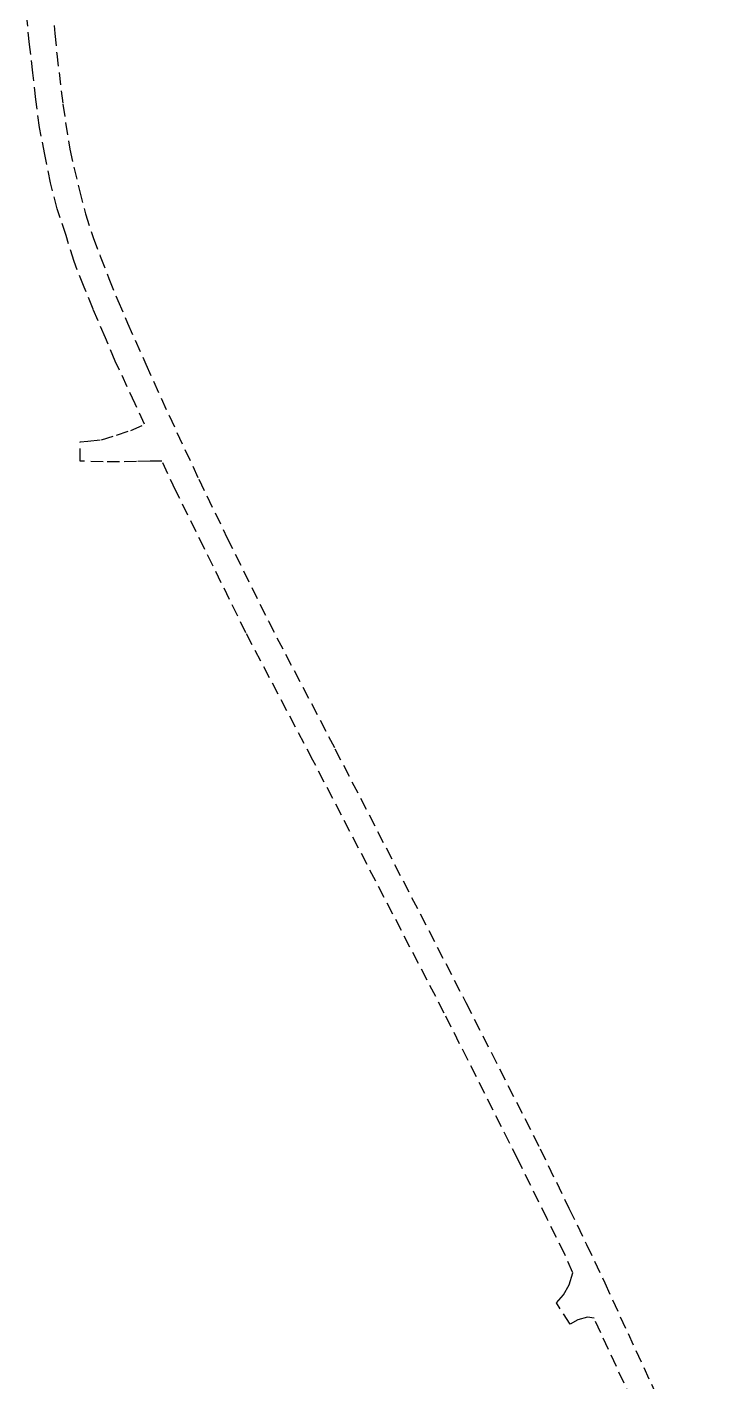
# Model space of a CAD drawing. Header units: metres. Extents: x 7542702 to 7555152, y 5804026 to 5815503.
# Drawn here: x 7544084.1 to 7544194, y 5807463.3 to 5807681.8 of the extents above; entities that cross this region are included whole.
import ezdxf

# ---------------------------------------------------------------- set-up
doc = ezdxf.new("R2010")
doc.units = ezdxf.units.M
doc.linetypes.add('4003', pattern=[3, 2, -1])
doc.layers.add('Drogi', color=135, linetype='Continuous')

msp = doc.modelspace()

# ---------------------------------------------------------------- linework, layer by layer
at = {"layer": 'Drogi', "color": 8, "linetype": '4003'}
for p, q in [((7544088.19, 5807685.09), (7544088.55, 5807680.79)), ((7544084.48, 5807679.01), (7544084.08, 5807682.98)), ((7544088.55, 5807680.79), (7544088.88, 5807677.5)), ((7544085, 5807674.46), (7544084.48, 5807679.01)), ((7544088.88, 5807677.5), (7544089.86, 5807669.4)), ((7544085.51, 5807670.18), (7544085, 5807674.46)), ((7544086.09, 5807665.62), (7544085.51, 5807670.18)), ((7544089.86, 5807669.4), (7544090.29, 5807666.44)), ((7544090.29, 5807666.44), (7544090.96, 5807662.13)), ((7544086.92, 5807661.29), (7544086.09, 5807665.62)), ((7544090.96, 5807662.13), (7544091.62, 5807659.24)), ((7544087.87, 5807656.72), (7544086.92, 5807661.29)), ((7544091.62, 5807659.24), (7544092.55, 5807655.5)), ((7544088.96, 5807652.52), (7544087.87, 5807656.72)), ((7544092.55, 5807655.5), (7544093.51, 5807651.72)), ((7544090.37, 5807648.23), (7544088.96, 5807652.52)), ((7544093.51, 5807651.72), (7544094.75, 5807647.88)), ((7544091.66, 5807644.02), (7544090.37, 5807648.23)), ((7544094.75, 5807647.88), (7544095.9, 5807644.86)), ((7544095.9, 5807644.86), (7544097.29, 5807641.27)), ((7544093.29, 5807639.89), (7544091.66, 5807644.02)), ((7544097.29, 5807641.27), (7544098.73, 5807637.73)), ((7544094.73, 5807636.34), (7544093.29, 5807639.89)), ((7544096.73, 5807631.72), (7544094.73, 5807636.34)), ((7544098.73, 5807637.73), (7544100.3, 5807634.08)), ((7544100.3, 5807634.08), (7544103.25, 5807627.46)), ((7544098.32, 5807627.95), (7544096.73, 5807631.72)), ((7544101.5, 5807621.07), (7544098.32, 5807627.95)), ((7544103.25, 5807627.46), (7544107, 5807619.16)), ((7544103.05, 5807617.76), (7544101.5, 5807621.07)), ((7544107, 5807619.16), (7544111.79, 5807608.9)), ((7544098.52, 5807616.01), (7544100.81, 5807616.77)), ((7544100.81, 5807616.77), (7544103.05, 5807617.76)), ((7544092.63, 5807611.84), (7544092.64, 5807614.92)), ((7544092.64, 5807614.92), (7544093.87, 5807615.03)), ((7544093.87, 5807615.03), (7544096.07, 5807615.28)), ((7544096.07, 5807615.28), (7544098.52, 5807616.01)), ((7544096.34, 5807611.7), (7544092.63, 5807611.84)), ((7544103.96, 5807611.81), (7544101.76, 5807611.76)), ((7544105.85, 5807611.79), (7544103.96, 5807611.81)), ((7544108.1, 5807607.04), (7544105.85, 5807611.79)), ((7544099.02, 5807611.71), (7544096.34, 5807611.7)), ((7544101.76, 5807611.76), (7544099.02, 5807611.71)), ((7544111.79, 5807608.9), (7544116.34, 5807599.52)), ((7544112.7, 5807597.71), (7544108.1, 5807607.04)), ((7544116.34, 5807599.52), (7544123.02, 5807586)), ((7544119.4, 5807584.13), (7544112.7, 5807597.71)), ((7544123.02, 5807586), (7544133.76, 5807565.43)), ((7544130.19, 5807563.59), (7544119.4, 5807584.13)), ((7544133.76, 5807565.43), (7544154.89, 5807524.48)), ((7544151.4, 5807522.77), (7544130.19, 5807563.59)), ((7544154.89, 5807524.48), (7544166.88, 5807500.88)), ((7544163.33, 5807499.08), (7544151.4, 5807522.77)), ((7544166.88, 5807500.88), (7544171.52, 5807491.29)), ((7544168.01, 5807489.57), (7544163.33, 5807499.08)), ((7544170.84, 5807483.89), (7544168.01, 5807489.57)), ((7544171.52, 5807491.29), (7544174.36, 5807485.47)), ((7544174.36, 5807485.47), (7544177.3, 5807479.24)), ((7544172.15, 5807480.88), (7544170.84, 5807483.89)), ((7544171.58, 5807478.96), (7544172.15, 5807480.88)), ((7544170.67, 5807477.34), (7544171.58, 5807478.96)), ((7544177.3, 5807479.24), (7544193.95, 5807443.14)), ((7544169.49, 5807476.02), (7544170.67, 5807477.34)), ((7544171.74, 5807472.57), (7544169.49, 5807476.02)), ((7544172.96, 5807473.27), (7544171.74, 5807472.57)), ((7544174.5, 5807473.7), (7544172.96, 5807473.27)), ((7544175.58, 5807473.54), (7544174.5, 5807473.7)), ((7544190.52, 5807441.28), (7544175.58, 5807473.54))]:
    msp.add_line(p, q, dxfattribs=at)

doc.saveas('drawing.dxf')
